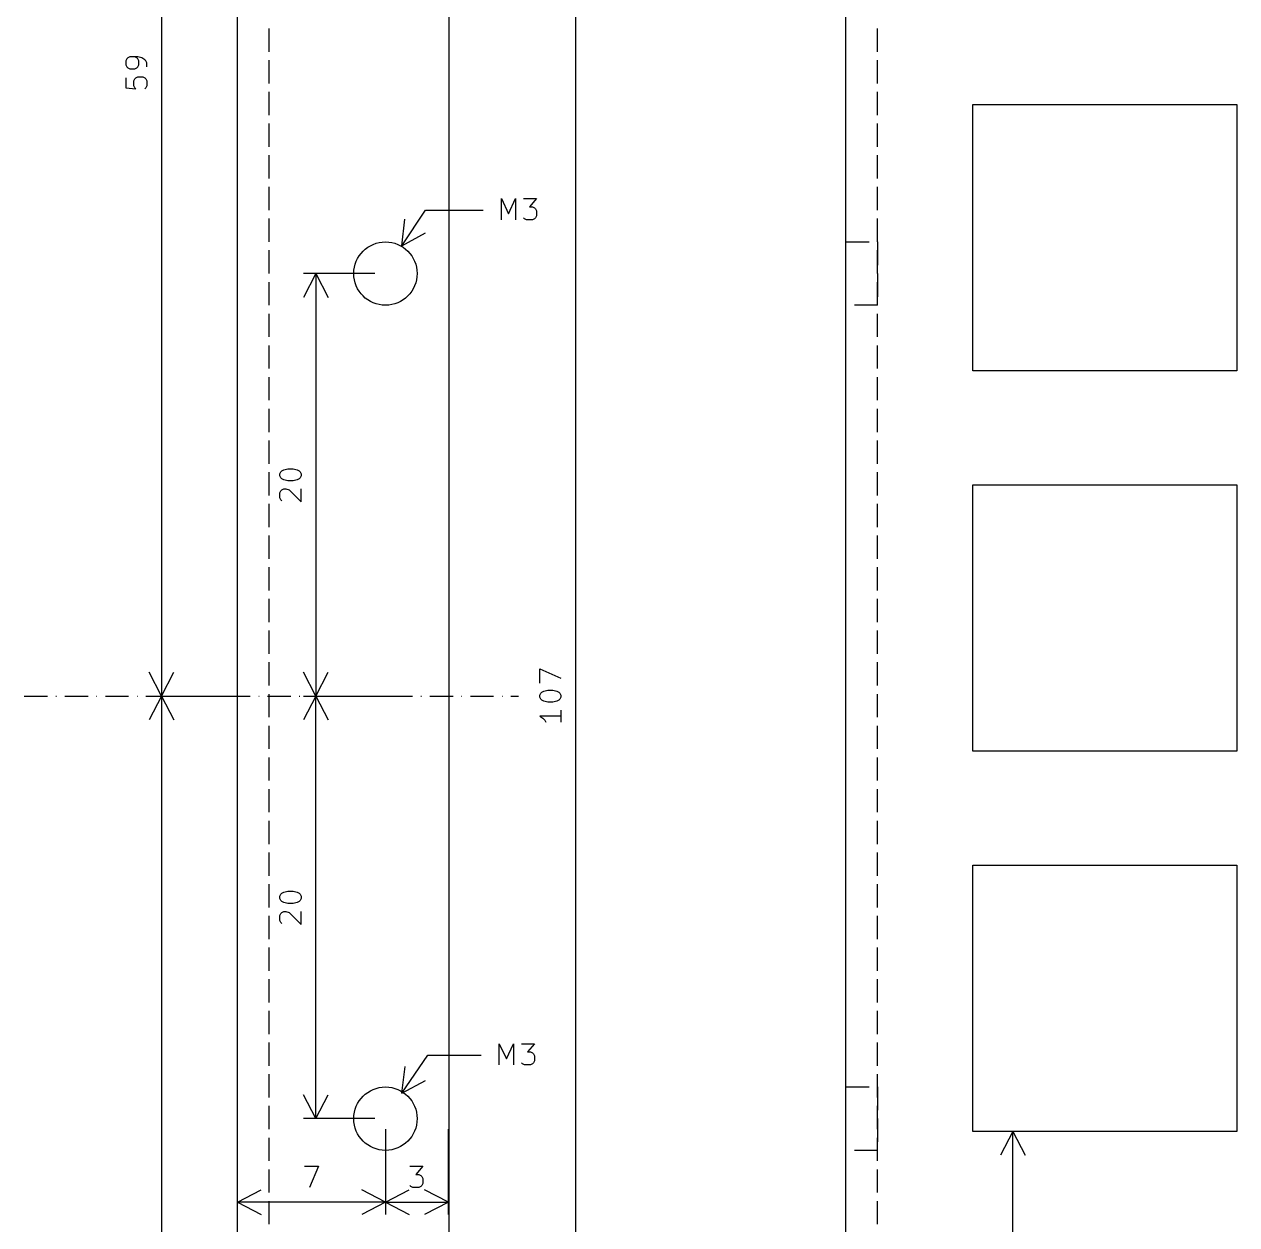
# Model space of a CAD drawing. Extents: x 111 to 500, y -217 to 4.
# Drawn here: x 132.4 to 189.8, y -132.3 to -75.5 of the extents above; entities that cross this region are included whole.
import ezdxf

# ---------------------------------------------------------------- set-up
doc = ezdxf.new("R2010")
doc.units = 0
doc.layers.add('BLACK', color=7, linetype='CONTINUOUS')

msp = doc.modelspace()

# ---------------------------------------------------------------- linework, layer by layer
at = {"layer": 'BLACK', "linetype": 'CONTINUOUS'}
for p, q in [((138.9, -48.3), (138.9, -107.3)), ((142.5, -164.8), (142.5, -49.8)), ((171.3, -162.3), (171.3, -52.3)), ((152.5, -53.8), (152.5, -160.8)), ((158.5, -53.8), (158.5, -160.8)), ((144, -76.8), (144, -75.7)), ((172.8, -76.8), (172.8, -75.7)), ((137.252438, -77.133333), (137.204819, -77.228571)), ((137.204819, -77.228571), (137.204819, -77.419047)), ((137.204819, -77.419047), (137.252438, -77.514285)), ((137.300057, -77.085714), (137.252438, -77.133333)), ((137.395295, -77.038095), (137.300057, -77.085714)), ((137.776247, -77.038095), (137.395295, -77.038095)), ((137.728628, -77.085714), (137.63339, -77.038095)), ((137.776247, -77.133333), (137.728628, -77.085714)), ((137.966723, -77.085714), (137.776247, -77.038095)), ((137.823866, -77.228571), (137.776247, -77.133333)), ((137.776247, -77.514285), (137.823866, -77.419047)), ((137.823866, -77.419047), (137.823866, -77.228571)), ((138.10958, -77.180952), (137.966723, -77.085714)), ((138.1572, -77.228571), (138.10958, -77.180952)), ((138.204819, -77.323809), (138.1572, -77.228571)), ((138.204819, -77.514285), (138.204819, -77.323809)), ((144, -78.3), (144, -77.2)), ((172.8, -78.3), (172.8, -77.2)), ((137.204819, -78.038095), (137.204819, -78.514285)), ((137.252438, -77.514285), (137.300057, -77.561904)), ((137.300057, -77.561904), (137.395295, -77.609523)), ((137.395295, -77.609523), (137.63339, -77.609523)), ((137.63339, -77.609523), (137.728628, -77.561904)), ((137.63339, -78.085714), (137.681009, -78.038095)), ((137.681009, -78.038095), (137.776247, -77.990476)), ((137.728628, -77.561904), (137.776247, -77.514285)), ((137.776247, -77.990476), (138.014342, -77.990476)), ((138.014342, -77.990476), (138.10958, -78.038095)), ((138.10958, -78.038095), (138.1572, -78.085714)), ((137.204819, -78.514285), (137.681009, -78.561904)), ((137.585771, -78.180952), (137.63339, -78.085714)), ((137.585771, -78.419047), (137.585771, -78.180952)), ((137.63339, -78.514285), (137.585771, -78.419047)), ((137.681009, -78.561904), (137.63339, -78.514285)), ((138.1572, -78.514285), (138.10958, -78.561904)), ((138.1572, -78.085714), (138.204819, -78.180952)), ((138.204819, -78.419047), (138.1572, -78.514285)), ((138.204819, -78.180952), (138.204819, -78.419047)), ((144, -79.8), (144, -78.7)), ((172.8, -79.8), (172.8, -78.7)), ((177.3, -79.3), (189.8, -79.3)), ((177.3, -91.9), (177.3, -79.3)), ((189.8, -79.3), (189.8, -91.9)), ((144, -81.3), (144, -80.2)), ((172.8, -81.3), (172.8, -80.2)), ((144, -82.8), (144, -81.7)), ((172.8, -82.8), (172.8, -81.7)), ((144, -84.3), (144, -83.2)), ((172.8, -84.3), (172.8, -83.2)), ((154.990476, -84.754819), (154.990476, -83.754819)), ((154.990476, -83.754819), (155.323809, -84.469104)), ((155.323809, -84.469104), (155.657142, -83.754819)), ((155.657142, -83.754819), (155.657142, -84.754819)), ((156.038095, -83.754819), (156.657142, -83.754819)), ((156.657142, -83.754819), (156.323809, -84.135771)), ((150.27735, -85.983975), (151.4, -84.3)), ((151.4, -84.3), (154.127381, -84.3)), ((156.323809, -84.135771), (156.466666, -84.135771)), ((156.466666, -84.135771), (156.561904, -84.18339)), ((156.561904, -84.18339), (156.609523, -84.231009)), ((156.609523, -84.231009), (156.657142, -84.326247)), ((156.657142, -84.326247), (156.657142, -84.564342)), ((144, -85.8), (144, -84.7)), ((150.27735, -85.983975), (150.41429, -84.72138)), ((156.085714, -84.7072), (156.038095, -84.65958)), ((156.180952, -84.754819), (156.085714, -84.7072)), ((156.466666, -84.754819), (156.180952, -84.754819)), ((156.561904, -84.7072), (156.466666, -84.754819)), ((156.609523, -84.65958), (156.561904, -84.7072)), ((156.657142, -84.564342), (156.609523, -84.65958)), ((172.8, -85.8), (172.8, -84.7)), ((150.27735, -85.983975), (151.390153, -85.371955)), ((171.3, -85.8), (172.4, -85.8)), ((172.8, -85.8), (172.8, -86.9)), ((144, -87.3), (144, -86.2)), ((171.3, -87.3), (171.3, -86.2)), ((172.8, -87.3), (172.8, -86.2)), ((144, -88.8), (144, -87.7)), ((146.2, -87.3), (145.613579, -88.426504)), ((149, -87.3), (145.61358, -87.3)), ((146.2, -87.3), (146.2, -107.3)), ((146.2, -87.3), (146.786421, -88.426504)), ((171.3, -88.8), (171.3, -87.7)), ((172.8, -87.3), (172.8, -88.4)), ((172.8, -88.8), (172.8, -87.7)), ((172.8, -88.8), (171.7, -88.8)), ((144, -90.3), (144, -89.2)), ((172.8, -90.3), (172.8, -89.2)), ((144, -91.8), (144, -90.7)), ((172.8, -91.8), (172.8, -90.7)), ((144, -93.3), (144, -92.2)), ((172.8, -93.3), (172.8, -92.2)), ((189.8, -91.9), (177.3, -91.9)), ((144, -94.8), (144, -93.7)), ((172.8, -94.8), (172.8, -93.7)), ((144, -96.3), (144, -95.2)), ((172.8, -96.3), (172.8, -95.2)), ((144, -97.8), (144, -96.7)), ((144.504819, -96.77619), (144.552438, -96.680952)), ((144.504819, -96.871428), (144.504819, -96.77619)), ((144.552438, -96.966666), (144.504819, -96.871428)), ((144.552438, -96.680952), (144.600057, -96.633333)), ((144.600057, -97.014285), (144.552438, -96.966666)), ((144.600057, -96.633333), (144.695295, -96.585714)), ((144.695295, -96.585714), (144.885771, -96.538095)), ((144.885771, -96.538095), (145.123866, -96.538095)), ((145.123866, -96.538095), (145.314342, -96.585714)), ((145.314342, -96.585714), (145.40958, -96.633333)), ((145.40958, -96.633333), (145.4572, -96.680952)), ((145.4572, -96.966666), (145.40958, -97.014285)), ((145.4572, -96.680952), (145.504819, -96.77619)), ((145.504819, -96.871428), (145.4572, -96.966666)), ((145.504819, -96.77619), (145.504819, -96.871428)), ((172.8, -97.8), (172.8, -96.7)), ((144.552438, -97.585714), (144.600057, -97.538095)), ((144.695295, -97.061904), (144.600057, -97.014285)), ((144.600057, -97.538095), (144.695295, -97.490476)), ((144.885771, -97.109523), (144.695295, -97.061904)), ((144.695295, -97.490476), (144.790533, -97.490476)), ((144.790533, -97.490476), (144.93339, -97.538095)), ((145.123866, -97.109523), (144.885771, -97.109523)), ((144.93339, -97.538095), (145.504819, -98.109523)), ((145.314342, -97.061904), (145.123866, -97.109523)), ((145.40958, -97.014285), (145.314342, -97.061904)), ((145.504819, -98.109523), (145.504819, -97.490476)), ((177.3, -97.3), (189.8, -97.3)), ((177.3, -109.9), (177.3, -97.3)), ((189.8, -97.3), (189.8, -109.9)), ((144.504819, -97.680952), (144.552438, -97.585714)), ((144.504819, -97.919047), (144.504819, -97.680952)), ((144.552438, -98.014285), (144.504819, -97.919047)), ((144.600057, -98.061904), (144.552438, -98.014285)), ((144, -99.3), (144, -98.2)), ((172.8, -99.3), (172.8, -98.2)), ((144, -100.8), (144, -99.7)), ((172.8, -100.8), (172.8, -99.7)), ((144, -102.3), (144, -101.2)), ((172.8, -102.3), (172.8, -101.2)), ((144, -103.8), (144, -102.7)), ((172.8, -103.8), (172.8, -102.7)), ((144, -105.3), (144, -104.2)), ((172.8, -105.3), (172.8, -104.2)), ((138.9, -107.3), (138.313579, -106.173496)), ((138.9, -107.3), (139.486421, -106.173496)), ((144, -106.8), (144, -105.7)), ((146.2, -107.3), (145.613579, -106.173496)), ((146.2, -107.3), (146.786421, -106.173496)), ((156.804819, -106.680951), (156.804819, -106.014285)), ((156.804819, -106.014285), (157.804819, -106.442856)), ((172.8, -106.8), (172.8, -105.7)), ((132.4, -107.3), (133.5, -107.3)), ((133.9, -107.3), (133.92, -107.3)), ((134.32, -107.3), (135.42, -107.3)), ((135.82, -107.3), (135.84, -107.3)), ((136.24, -107.3), (137.34, -107.3)), ((137.74, -107.3), (137.76, -107.3)), ((138.16, -107.3), (139.26, -107.3)), ((138.9, -107.3), (138.313579, -108.426504)), ((138.31358, -107.3), (142, -107.3)), ((138.9, -107.3), (138.9, -166.3)), ((138.9, -107.3), (139.486421, -108.426504)), ((139.66, -107.3), (139.68, -107.3)), ((140.08, -107.3), (141.18, -107.3)), ((141.58, -107.3), (141.6, -107.3)), ((142, -107.3), (143.1, -107.3)), ((143.5, -107.3), (143.52, -107.3)), ((143.92, -107.3), (145.02, -107.3)), ((144, -108.3), (144, -107.2)), ((145.42, -107.3), (145.44, -107.3)), ((146.2, -107.3), (145.613579, -108.426504)), ((145.61358, -107.3), (150, -107.3)), ((145.61358, -107.3), (150, -107.3)), ((145.84, -107.3), (146.94, -107.3)), ((146.2, -127.3), (146.2, -107.3)), ((146.2, -107.3), (146.786421, -108.426504)), ((147.34, -107.3), (147.36, -107.3)), ((147.76, -107.3), (148.86, -107.3)), ((149.26, -107.3), (149.28, -107.3)), ((149.68, -107.3), (150.78, -107.3)), ((151.18, -107.3), (151.2, -107.3)), ((151.6, -107.3), (152.7, -107.3)), ((153.1, -107.3), (153.12, -107.3)), ((153.52, -107.3), (154.62, -107.3)), ((155.02, -107.3), (155.04, -107.3)), ((155.44, -107.3), (155.8, -107.3)), ((156.804819, -107.25238), (156.852438, -107.157142)), ((156.804819, -107.347618), (156.804819, -107.25238)), ((156.852438, -107.157142), (156.900057, -107.109523)), ((156.900057, -107.109523), (156.995295, -107.061904)), ((156.995295, -107.061904), (157.185771, -107.014285)), ((157.185771, -107.014285), (157.423866, -107.014285)), ((157.423866, -107.014285), (157.614342, -107.061904)), ((157.614342, -107.061904), (157.70958, -107.109523)), ((157.70958, -107.109523), (157.7572, -107.157142)), ((157.7572, -107.157142), (157.804819, -107.25238)), ((157.804819, -107.25238), (157.804819, -107.347618)), ((172.8, -108.3), (172.8, -107.2)), ((156.852438, -107.442856), (156.804819, -107.347618)), ((156.900057, -107.490475), (156.852438, -107.442856)), ((156.995295, -107.538094), (156.900057, -107.490475)), ((157.185771, -107.585713), (156.995295, -107.538094)), ((157.423866, -107.585713), (157.185771, -107.585713)), ((157.614342, -107.538094), (157.423866, -107.585713)), ((157.70958, -107.490475), (157.614342, -107.538094)), ((157.7572, -107.442856), (157.70958, -107.490475)), ((157.804819, -107.347618), (157.7572, -107.442856)), ((157.804819, -108.25238), (156.804819, -108.25238)), ((156.804819, -108.25238), (156.947676, -108.347618)), ((156.947676, -108.347618), (157.042914, -108.442856)), ((157.042914, -108.442856), (157.090533, -108.538094)), ((157.804819, -107.966666), (157.804819, -108.538094)), ((144, -109.8), (144, -108.7)), ((172.8, -109.8), (172.8, -108.7)), ((144, -111.3), (144, -110.2)), ((172.8, -111.3), (172.8, -110.2)), ((189.8, -109.9), (177.3, -109.9)), ((144, -112.8), (144, -111.7)), ((172.8, -112.8), (172.8, -111.7)), ((144, -114.3), (144, -113.2)), ((172.8, -114.3), (172.8, -113.2)), ((144, -115.8), (144, -114.7)), ((172.8, -115.8), (172.8, -114.7)), ((177.3, -115.3), (189.8, -115.3)), ((177.3, -127.9), (177.3, -115.3)), ((189.8, -115.3), (189.8, -127.9)), ((144, -117.3), (144, -116.2)), ((172.8, -117.3), (172.8, -116.2)), ((144.504819, -116.77619), (144.552438, -116.680952)), ((144.504819, -116.871428), (144.504819, -116.77619)), ((144.552438, -116.966666), (144.504819, -116.871428)), ((144.552438, -116.680952), (144.600057, -116.633333)), ((144.600057, -117.014285), (144.552438, -116.966666)), ((144.600057, -116.633333), (144.695295, -116.585714)), ((144.695295, -117.061904), (144.600057, -117.014285)), ((144.695295, -116.585714), (144.885771, -116.538095)), ((144.885771, -117.109523), (144.695295, -117.061904)), ((144.885771, -116.538095), (145.123866, -116.538095)), ((145.123866, -116.538095), (145.314342, -116.585714)), ((145.314342, -117.061904), (145.123866, -117.109523)), ((145.314342, -116.585714), (145.40958, -116.633333)), ((145.40958, -117.014285), (145.314342, -117.061904)), ((145.40958, -116.633333), (145.4572, -116.680952)), ((145.4572, -116.966666), (145.40958, -117.014285)), ((145.4572, -116.680952), (145.504819, -116.77619)), ((145.504819, -116.871428), (145.4572, -116.966666)), ((145.504819, -116.77619), (145.504819, -116.871428)), ((144.504819, -117.680952), (144.552438, -117.585714)), ((144.552438, -117.585714), (144.600057, -117.538095)), ((144.600057, -117.538095), (144.695295, -117.490476)), ((144.695295, -117.490476), (144.790533, -117.490476)), ((144.790533, -117.490476), (144.93339, -117.538095)), ((145.123866, -117.109523), (144.885771, -117.109523)), ((144.93339, -117.538095), (145.504819, -118.109523)), ((145.504819, -118.109523), (145.504819, -117.490476)), ((144, -118.8), (144, -117.7)), ((144.504819, -117.919047), (144.504819, -117.680952)), ((144.552438, -118.014285), (144.504819, -117.919047)), ((144.600057, -118.061904), (144.552438, -118.014285)), ((172.8, -118.8), (172.8, -117.7)), ((144, -120.3), (144, -119.2)), ((172.8, -120.3), (172.8, -119.2)), ((144, -121.8), (144, -120.7)), ((172.8, -121.8), (172.8, -120.7)), ((144, -123.3), (144, -122.2)), ((172.8, -123.3), (172.8, -122.2)), ((144, -124.8), (144, -123.7)), ((154.890476, -124.754819), (154.890476, -123.754819)), ((154.890476, -123.754819), (155.223809, -124.469104)), ((155.223809, -124.469104), (155.557142, -123.754819)), ((155.557142, -123.754819), (155.557142, -124.754819)), ((155.938095, -123.754819), (156.557142, -123.754819)), ((156.557142, -123.754819), (156.223809, -124.135771)), ((172.8, -124.8), (172.8, -123.7)), ((150.281668, -126.086886), (151.5, -124.3)), ((151.5, -124.3), (154.027381, -124.3)), ((156.223809, -124.135771), (156.366666, -124.135771)), ((156.366666, -124.135771), (156.461904, -124.18339)), ((156.461904, -124.18339), (156.509523, -124.231009)), ((156.509523, -124.231009), (156.557142, -124.326247)), ((156.557142, -124.326247), (156.557142, -124.564342)), ((150.281668, -126.086886), (150.431752, -124.825785)), ((155.985714, -124.7072), (155.938095, -124.65958)), ((156.080952, -124.754819), (155.985714, -124.7072)), ((156.366666, -124.754819), (156.080952, -124.754819)), ((156.461904, -124.7072), (156.366666, -124.754819)), ((156.509523, -124.65958), (156.461904, -124.7072)), ((156.557142, -124.564342), (156.509523, -124.65958)), ((144, -126.3), (144, -125.2)), ((150.281668, -126.086886), (151.400786, -125.48649)), ((172.8, -126.3), (172.8, -125.2)), ((146.2, -127.3), (145.613579, -126.173496)), ((146.2, -127.3), (146.786421, -126.173496)), ((171.3, -125.8), (172.4, -125.8)), ((171.3, -127.3), (171.3, -126.2)), ((172.8, -125.8), (172.8, -126.9)), ((144, -127.8), (144, -126.7)), ((172.8, -127.8), (172.8, -126.7)), ((149, -127.3), (145.61358, -127.3)), ((172.8, -127.3), (172.8, -128.4)), ((149.5, -127.8), (149.5, -131.83642)), ((152.48, -131.83642), (152.48, -127.8)), ((171.3, -128.8), (171.3, -127.7)), ((189.8, -127.9), (177.3, -127.9)), ((179.78642, -127.9), (177.8, -127.9)), ((179.2, -127.9), (178.613579, -129.026504)), ((179.2, -166.3), (179.2, -127.9)), ((179.2, -127.9), (179.786421, -129.026504)), ((144, -129.3), (144, -128.2)), ((172.8, -129.3), (172.8, -128.2)), ((172.8, -128.8), (171.7, -128.8)), ((144, -130.8), (144, -129.7)), ((145.661667, -129.554819), (146.328333, -129.554819)), ((146.328333, -129.554819), (145.899762, -130.554819)), ((150.656667, -129.554819), (151.275714, -129.554819)), ((151.275714, -129.554819), (150.942381, -129.935771)), ((172.8, -130.8), (172.8, -129.7)), ((150.942381, -129.935771), (151.085238, -129.935771)), ((151.085238, -129.935771), (151.180476, -129.98339)), ((151.180476, -129.98339), (151.228095, -130.031009)), ((151.228095, -130.031009), (151.275714, -130.126247)), ((151.275714, -130.126247), (151.275714, -130.364342)), ((142.49, -131.25), (143.616504, -130.663579)), ((149.5, -131.25), (148.373496, -130.663579)), ((149.5, -131.25), (150.626504, -130.663579)), ((150.704286, -130.5072), (150.656667, -130.45958)), ((150.799524, -130.554819), (150.704286, -130.5072)), ((151.085238, -130.554819), (150.799524, -130.554819)), ((151.180476, -130.5072), (151.085238, -130.554819)), ((151.228095, -130.45958), (151.180476, -130.5072)), ((151.275714, -130.364342), (151.228095, -130.45958)), ((152.48, -131.25), (151.353496, -130.663579)), ((149.5, -131.25), (142.49, -131.25)), ((142.49, -131.25), (143.616504, -131.836421)), ((144, -132.3), (144, -131.2)), ((149.5, -131.25), (148.373496, -131.836421)), ((149.5, -131.25), (152.48, -131.25)), ((149.5, -131.25), (150.626504, -131.836421)), ((152.48, -131.25), (151.353496, -131.836421)), ((172.8, -132.3), (172.8, -131.2))]:
    msp.add_line(p, q, dxfattribs=at)
at = {"layer": 'BLACK'}
for centre in [(149.5, -87.3), (149.5, -127.3)]:
    msp.add_circle(centre, 1.5, dxfattribs=at)

doc.saveas('drawing.dxf')
